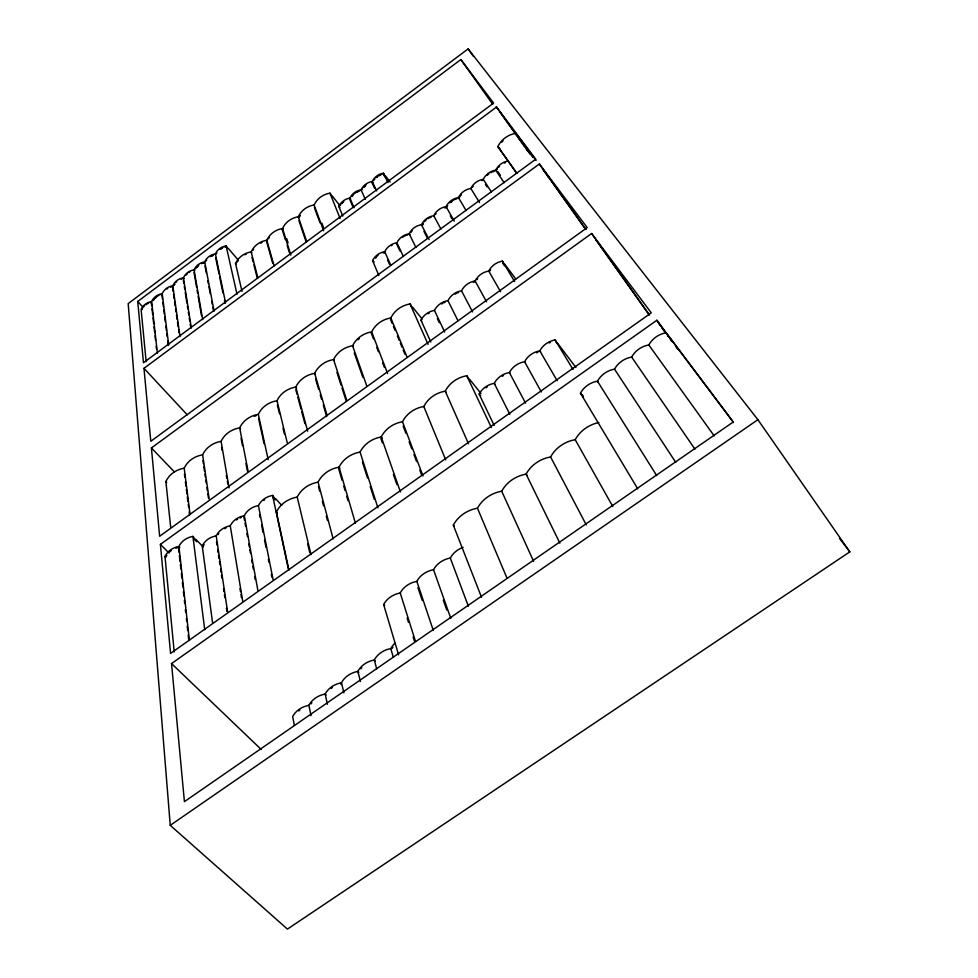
<?xml version="1.0" encoding="UTF-8"?>
<svg xmlns="http://www.w3.org/2000/svg" width="978" height="978" viewBox="0 0 978 978"><rect width="100%" height="100%" fill="white"/><g stroke="black" fill="none" stroke-linecap="round" stroke-linejoin="round"><path stroke-width="1.47" d="M157.409 353.254L151.639 301.542L152.323 300.222A13.46 12.213 -4.2 0 1 160.661 293.999L162.214 293.644L162.886 292.324A13.46 12.249 -5 0 1 171.248 286.077L172.8 285.723L173.485 284.402A13.472 12.298 -5.7 0 1 181.859 278.143L183.412 277.789L184.108 276.468A13.472 12.335 -6.5 0 1 192.495 270.185L194.06 269.842L194.744 268.51A13.472 12.372 -7.4 0 1 203.155 262.214L204.72 261.872L205.417 260.527A13.472 12.408 -8.4 0 1 213.852 254.231L215.404 253.877L216.114 252.532A13.484 12.445 -9.4 0 1 224.561 246.224L226.114 245.869L226.81 246.676A2.469 2.286 -9.4 0 0 228.412 248.546L238.265 260.087M242.006 291.371L235.539 263.51L236.566 261.566A19.548 17.983 -12 0 1 248.889 252.397L251.15 251.884L252.19 249.928A19.56 18.056 -13.7 0 1 264.549 240.722L266.811 240.221L267.862 238.253A19.584 18.117 -15.5 0 1 280.258 229.023L282.52 228.51L283.583 226.541A19.609 18.191 -17.4 0 1 296.016 217.275L298.29 216.774L299.354 214.793A19.633 18.252 -19.5 0 1 311.835 205.49L314.109 204.989L315.185 202.996A19.67 18.313 -21.7 0 1 327.703 193.668L329.977 193.155L330.65 193.999A2.506 2.347 -22.6 0 0 332.202 195.942L339.708 205.356M170.649 526.91L165.869 481.506L167.055 479.318A23.264 19.927 -8.3 0 1 181.517 468.792L184.206 468.169L185.404 465.968A23.276 20.037 -9.2 0 1 199.928 455.406L202.617 454.782L203.827 452.569A23.289 20.135 -10.2 0 1 218.412 441.958L221.101 441.335L222.324 439.11A23.301 20.245 -11.2 0 1 236.969 428.462L239.671 427.838L240.894 425.601A23.325 20.342 -12.3 0 1 255.6 414.916L258.302 414.293L259.537 412.044A23.35 20.44 -13.5 0 1 274.305 401.31L277.006 400.687L278.265 398.425A23.374 20.538 -14.8 0 1 293.082 387.655L295.784 387.031L297.055 384.757A23.399 20.636 -16.1 0 1 311.933 373.938L314.635 373.315L315.918 371.041A23.435 20.721 -17.5 0 1 330.857 360.173L333.571 359.549L334.855 357.263A23.472 20.819 -19 0 1 349.855 346.359L352.569 345.735L353.877 343.425A23.521 20.905 -20.6 0 1 368.926 332.471L371.652 331.86L372.973 329.537A23.57 20.99 -22.2 0 1 388.083 318.547L390.809 317.923L392.141 315.601A23.619 21.064 -23.9 0 1 407.313 304.561L410.039 303.938L410.809 304.904A3.02 2.714 -24.7 0 0 412.606 307.141L422.166 319.072M342.765 216.077L338.816 206.334L339.574 204.94A13.753 12.787 -23.7 0 1 348.339 198.424L349.916 198.082L350.686 196.688A13.778 12.812 -25.3 0 1 359.464 190.16L361.053 189.805L361.823 188.412A13.79 12.836 -26.9 0 1 370.625 181.871L372.215 181.517L372.985 180.111A13.814 12.861 -28.5 0 1 381.811 173.558L383.4 173.204L384.061 174.047A2.531 2.359 -29.6 0 0 385.589 176.028L390.173 181.969M174.218 651.947L164.976 556.458L165.881 554.832A17.738 14.817 -8.6 0 1 176.884 546.91L178.925 546.433L179.83 544.795A17.751 14.878 -9.2 0 1 190.869 536.849L192.911 536.372L193.827 537.301A3.252 2.738 -9.2 0 0 195.955 539.489L203.338 547.032M227.605 611.849L216.211 535.871L217.14 534.232A17.677 14.878 -10.9 0 1 228.204 526.286L230.246 525.809L231.175 524.159A17.69 14.939 -11.6 0 1 242.263 516.188L244.304 515.712L245.246 514.061A17.702 15 -12.3 0 1 256.37 506.066L258.424 505.589L259.366 503.927A17.714 15.049 -13 0 1 270.527 495.907L272.569 495.43L273.461 496.384A3.252 2.775 -13.1 0 0 275.515 498.609L281.664 505.259M378.828 275.441L372.557 260.613L373.4 259.109A15.012 13.668 -24.3 0 1 383.009 252.055L384.733 251.664L385.576 250.16A15.037 13.704 -25.6 0 1 395.21 243.094L396.934 242.703L397.789 241.199A15.061 13.729 -27 0 1 407.435 234.109L409.171 233.718L410.026 232.202A15.086 13.753 -28.3 0 1 419.696 225.099L421.432 224.708L422.288 223.192A15.122 13.778 -29.7 0 1 431.995 216.065L433.731 215.673L434.599 214.158A15.147 13.802 -31.1 0 1 444.318 207.006L446.054 206.615L446.922 205.087A15.183 13.826 -32.4 0 1 456.677 197.935L458.413 197.544L459.293 196.003A15.22 13.851 -33.7 0 1 469.061 188.827L470.809 188.436L471.689 186.896A15.257 13.875 -35.1 0 1 481.482 179.707L483.23 179.316L484.11 177.776A15.293 13.888 -36.3 0 1 493.939 170.551L495.675 170.16L496.579 168.619A15.33 13.912 -37.6 0 1 506.421 161.382L508.169 160.991L516.897 173.363M288.95 570.211L276.419 511.934L277.813 509.501A25.868 21.907 -14.2 0 1 294.207 497.765L297.202 497.056L298.608 494.623A25.905 22.017 -15.4 0 1 315.063 482.839L318.07 482.13L319.488 479.672A25.941 22.127 -16.5 0 1 336.029 467.839L339.024 467.129L340.466 464.66A25.99 22.237 -17.8 0 1 357.068 452.765L360.075 452.068L361.53 449.574A26.027 22.347 -19.1 0 1 378.217 437.643L381.224 436.934L382.691 434.428A26.088 22.445 -20.4 0 1 399.452 422.435L402.459 421.738L403.951 419.22A26.137 22.543 -21.9 0 1 420.784 407.178L423.792 406.469L425.296 403.938A26.21 22.641 -23.3 0 1 442.203 391.836L445.222 391.139L446.75 388.596A26.272 22.726 -24.8 0 1 463.731 376.432L466.75 375.735L467.582 376.774A3.362 2.922 -25.6 0 0 469.526 379.207L480.956 393.449M516.482 173.02L497.826 146.566L499.11 144.341A22.017 20.012 -39.5 0 1 513.267 133.9L515.761 133.35L536.115 160.453M430.833 342.043L420.956 320.173L421.897 318.547A16.54 14.694 -25.4 0 1 432.533 310.845L434.44 310.405L435.381 308.767A16.577 14.731 -26.5 0 1 446.054 301.041L447.948 300.613L448.914 298.975A16.602 14.768 -27.7 0 1 459.599 291.212L461.506 290.784L462.472 289.133A16.638 14.792 -28.9 0 1 473.193 281.371L475.1 280.93L476.078 279.28A16.675 14.829 -30.1 0 1 486.824 271.481L488.731 271.053L489.709 269.39A16.712 14.853 -31.2 0 1 500.491 261.578L502.411 261.138L503.157 262.141A3.068 2.738 -32.1 0 0 504.892 264.451L515.724 278.852M494.147 425.369L479.134 394.097L480.21 392.325A18.423 15.868 -26.1 0 1 492.117 383.828L494.232 383.339L495.308 381.554A18.46 15.905 -27.1 0 1 507.264 373.034L509.379 372.545L510.467 370.748A18.509 15.941 -28.1 0 1 522.46 362.202L524.575 361.713L525.675 359.916A18.545 15.978 -29.2 0 1 537.692 351.334L539.819 350.845L540.92 349.036A18.594 16.015 -30.2 0 1 552.986 340.442L555.101 339.953L555.907 341.016A3.411 2.946 -30.9 0 0 556.604 342.777M311.016 715.627L308.877 705.297L309.977 703.488A20.232 16.003 -14.7 0 1 322.813 694.6L325.148 694.025L326.261 692.216A20.257 16.064 -15.3 0 1 339.134 683.292L341.469 682.717L342.593 680.896A20.281 16.137 -15.9 0 1 355.503 671.947L357.85 671.373L358.975 669.539A20.294 16.198 -16.6 0 1 371.946 660.566L374.281 659.991L375.418 658.145A20.318 16.259 -17.3 0 1 388.425 649.135L390.772 648.561L391.921 646.715A20.355 16.32 -18 0 1 394.965 643.194M398.559 654.82L383.645 604.526L384.794 602.656A20.391 16.626 -18.1 0 1 397.863 593.536L400.222 592.961L401.371 591.079A20.428 16.687 -18.9 0 1 414.501 581.922L416.848 581.36L418.009 579.465A20.452 16.748 -19.6 0 1 431.176 570.272L433.535 569.709L434.709 567.815A20.489 16.797 -20.5 0 1 447.924 558.585L450.283 558.022L451.469 556.115A20.526 16.858 -21.3 0 1 463.12 547.362M481.531 597.313L453.303 525.088L455.014 522.338A29.389 24.352 -22.2 0 1 474.049 508.988L477.435 508.169L479.171 505.394A29.474 24.462 -23.5 0 1 498.303 491.983L501.69 491.176L503.438 488.377A29.56 24.572 -24.8 0 1 522.668 474.892L526.066 474.085L527.839 471.274A29.658 24.682 -26.2 0 1 547.167 457.716L550.565 456.909L552.35 454.073A29.768 24.78 -27.5 0 1 571.775 440.455L575.174 439.648L576.996 436.799A29.878 24.866 -28.9 0 1 596.519 423.107L598.793 422.569M637.717 488.792L580.443 393.168L581.69 391.176A20.587 17.372 -30.3 0 1 595.101 381.713L597.448 381.175L598.707 379.183A20.648 17.421 -31.3 0 1 612.167 369.684L614.502 369.134L615.773 367.141A20.721 17.457 -32.3 0 1 629.282 357.606L631.629 357.056L632.9 355.051A20.782 17.494 -33.3 0 1 646.458 345.491L648.805 344.941L650.089 342.923A20.856 17.518 -34.2 0 1 663.695 333.327L666.042 332.777L733.5 422.545M468.132 48.9L128.179 303.596L170.245 825.322L287.434 929.1L849.821 551.849L757.901 419.696L468.132 48.9L473.401 56.357M137.739 301.468L460.858 59.548L493.584 103.093L143.46 362.765L137.739 301.468L142.8 307.031M143.974 368.315L496.555 107.042L535.761 159.206L150.783 441.286L143.974 368.315L187.275 414.855M151.407 447.936L539.355 163.986L587.191 227.605L159.646 536.25L151.407 447.936L174.426 471.958M160.404 544.379L591.617 233.497L651.262 312.838L170.575 653.426L160.404 544.379L169.011 553.035M171.529 663.585L656.849 320.271L733.304 421.97L184.414 801.654L171.529 663.585L261.273 749.515M170.245 825.322L757.901 419.696M308.877 705.297L306.554 705.871A20.22 15.929 -14.1 0 0 293.767 714.735L292.666 716.532L294.378 725.444M216.211 535.871L214.182 536.347A17.665 14.829 -10.3 0 0 203.143 544.269L202.226 545.907L212.544 622.521M151.639 301.542L150.086 301.896A13.46 12.176 -3.6 0 0 141.773 308.119L141.101 309.427L146.138 361.603M164.976 556.458L165.905 557.387M326.139 695.028L325.148 694.025L327.434 704.27M179.842 547.362L178.925 546.433L189.414 640.529M194.61 539.599L196.725 541.775M165.869 481.506L166.712 482.386M358.816 672.387L357.85 671.373L360.43 681.458M375.246 661.006L374.281 659.991L376.701 668.818M276.419 511.934L277.312 512.888M273.143 497.619L275.209 499.856M383.645 604.526L384.611 605.578M240.49 428.743L239.671 427.838L248.057 471.029M339.904 468.12L339.024 467.129L355.405 523.132M184.108 278.583L183.412 277.789L191.346 328.082M194.744 270.637L194.06 269.842L202.715 319.647M296.591 387.948L295.784 387.031L307.679 431.188M315.442 374.244L314.635 373.315L326.75 414.207M382.092 437.936L381.224 436.934L400.43 491.946M453.303 525.088L454.244 526.188M235.539 263.51L236.236 264.317M334.366 360.491L333.571 359.549L346.628 399.855M251.835 252.691L251.15 251.884L257.862 277.899M267.495 241.04L266.811 240.221L274.097 265.845M353.364 346.677L352.569 345.735L366.591 385.442M283.204 229.329L282.52 228.51L290.833 255.16M298.962 217.593L298.29 216.774L306.75 241.639M446.066 392.166L445.222 391.139L468.499 443.731M526.971 475.21L526.066 474.085L559.868 543.145M420.956 320.173L421.726 321.139M372.557 260.613L373.278 261.505M479.134 394.097L479.966 395.136A3.374 2.91 -25.3 0 1 480.736 395.503M338.816 206.334L339.476 207.165A2.518 2.347 -22.5 0 1 339.892 207.348M495.064 384.378L494.232 383.339L509.831 414.269M350.589 198.913L349.916 198.082L354.048 207.715M510.198 373.596L509.379 372.545L525.553 403.119M409.88 234.622L409.171 233.718L415.87 247.385M372.875 182.36L372.215 181.517L376.677 190.93M525.394 362.765L524.575 361.713L541.323 391.946M383.584 174.94L387.606 180.062M422.129 225.612L421.432 224.708L429.073 239.561M839.576 538.548L849.821 551.849M540.626 351.909L539.819 350.845L557.154 380.735M580.443 393.168L581.323 394.317M575.932 367.545L557.79 343.51A3.411 2.946 -30.9 0 1 557.032 343.131M543.022 169.659L546.311 174.047M598.316 382.337L597.448 381.175L656.727 475.65M459.11 198.461L458.413 197.544L466.115 210.563M502.826 263.424L504.636 265.845M526.457 149.243L530.1 154.108M496.359 171.101L495.675 170.16L504.147 182.703M497.826 146.566L498.511 147.507A2.8 2.567 -39 0 1 500.088 149.707L508.083 160.771M648.805 344.941L714.197 435.895M496.555 107.042L522.032 142.837M523.792 145.306L528.181 151.48M496.201 106.773L497.949 109.23M499.697 111.688L516.311 135.013M518.059 137.47L524.171 146.064M460.858 59.548L492.716 104.279M591.617 233.497L649.49 315.038M596.018 240.05L648.976 314.647M539.355 163.986L585.981 229.561M543.646 170.282L585.626 229.341M515.761 133.35L516.445 134.304A2.824 2.567 -41.2 0 0 518.01 136.517L532.986 157.556M675.859 346.652L677.607 349.122M656.849 320.271L665.676 332.728M670.077 338.95L671.837 341.432M658.28 322.74L660.028 325.209M661.788 327.691L665.284 332.642M631.629 357.056L694.967 449.195M497.802 171.578L500.345 175.319M614.502 369.134L675.81 462.447M483.23 179.316L491.445 192.018M485.418 184.402L487.056 186.945M470.809 188.436L479.562 202.593M555.101 339.953L573.035 369.488M502.411 261.138L514.648 281.542M488.731 271.053L500.577 291.701M447.313 206.786L447.142 206.492A14.242 12.971 -32.4 0 1 447.704 205.502M446.054 206.615L454.257 221.126M445.785 207.911L445.626 207.605A14.205 12.946 -31.1 0 0 444.501 207.862M450.247 215.808L451.726 218.436M575.174 439.648L612.79 506.531M475.1 280.93L486.555 301.823M433.731 215.673L440.931 229.023M550.565 456.909L586.262 524.88M461.506 290.784L472.557 311.921M423.926 231.383L427.398 238.131M447.948 300.613L457.949 320.65M383.4 173.204L388.021 182.519M466.75 375.735L491.396 427.508M434.44 310.405L444.697 332.031M437.349 318.62L439.281 322.691M371.958 182.678L374.562 188.204M396.934 242.703L403.388 256.529M396.518 243.681L399.88 250.894M501.69 491.176L533.609 561.299M361.053 189.805L365.344 199.341M410.039 303.938L428.083 344.305M384.733 251.664L390.662 265.014M384.452 252.96L384.317 252.642A14.083 12.824 -24.3 0 0 383.193 252.899M387.545 259.928L389.403 264.121M349.659 199.243L353.131 207.385M477.435 508.169L506.946 578.022M390.809 317.923L406.762 356.432M390.503 319.341L392.239 323.535M393.388 326.322L395.112 330.503M397.423 336.077L399.146 340.258M400.308 343.046L402.031 347.239M403.18 350.026L404.916 354.207M423.792 406.469L445.699 459.88M329.977 193.155L340.136 218.522M371.652 331.86L387.606 373.51M371.2 332.899L373.51 338.938M376.762 347.434L378.376 351.689M382.704 363.021L384.33 367.263M402.459 421.738L423.009 475.944M403.205 426.176L405.882 433.254M409.097 441.763L411.775 448.853M413.926 454.513L416.604 461.604M419.819 470.112L421.42 474.367M450.283 558.022L468.376 606.238M321.884 223.143L323.425 227.299M314.109 204.989L323.632 230.747M314.354 207.532L319.977 222.788M433.535 569.709L450.809 618.389M443.279 600.113L446.824 610.113M354.293 352.899L362.887 377.349M380.894 438.535L382.386 442.851M393.413 474.489L396.909 484.562M298.975 220.747L306.151 241.884M416.848 581.36L433.303 630.492M417.924 587.521L422.264 600.492M336.933 372.373L341.077 385.185M341.994 388.034L346.139 400.858M360.075 452.068L377.948 507.875M362.483 462.252L367.508 477.985M370.246 486.567L374.366 499.452M400.222 592.961L415.491 641.372M407.166 618.084L408.547 622.448M413.119 636.996L414.501 641.36M286.737 238.669L288.082 242.96M282.165 229.402L285.368 239.683M287.153 245.405L289.366 252.568M315.601 379.073L318.596 389.183M320.295 394.965L321.579 399.305M323.29 405.088L326.701 416.64M338.681 468.731L342.068 480.332M343.755 486.139L345.026 490.491M346.725 496.298L347.997 500.65M390.772 648.561L393.315 657.314M266.542 241.383L272.715 263.155M295.857 389.916L297.043 394.317M297.825 397.239L300.979 408.963M301.762 411.897L304.904 423.621M318.07 482.13L333.156 538.89M318.498 486.665L319.672 491.078M322.398 501.372L323.559 505.785M326.285 516.078L327.459 520.492M252.018 257.471L253.143 261.884M253.901 264.83L257.312 278.094M277.006 400.687L287.239 442.728M277.385 405.014L279.5 413.718M283.021 428.23L284.427 434.036M297.202 497.056L311.004 554.587M341.469 682.717L343.901 692.876M307.691 543.988L309.781 552.753M340.919 683.891L341.09 684.563M226.114 245.869L236.994 294.231M225.845 247.018L225.784 246.737A12.641 11.675 -9.4 0 0 224.769 246.969M258.302 414.293L268.204 459.672M258.62 418.657L264.06 443.657M272.569 495.43L288.327 568.805M215.404 253.877L225.539 302.728M215.735 257.947L219.048 273.999M219.659 276.921L222.972 292.972M224.475 300.258L225.087 303.18M258.424 505.589L273.07 579.624M259.537 514.611L260.124 517.594M261.591 525.052L263.07 532.497M264.537 539.954L266.004 547.411M268.363 559.343L268.95 562.326M271.297 574.245L271.896 577.228M241.065 438.205L242.507 445.65M245.967 463.535L247.41 470.993M204.72 261.872L214.109 311.2M204.39 262.74L204.439 263.021A12.641 11.602 -7.4 0 0 203.436 263.241M205.001 265.967L206.395 273.327M207.801 280.698L208.351 283.644M208.913 286.591L210.319 293.962M211.713 301.334L212.275 304.28M212.825 307.226L213.387 310.173M244.304 515.712L257.874 590.394M243.95 517.276L244.488 520.247M245.026 523.206L245.564 526.164M246.896 533.572L247.434 536.531M248.779 543.939L249.317 546.898M249.842 549.856L250.38 552.827M251.725 560.223L252.263 563.181M252.789 566.152L253.326 569.11M254.671 576.519L255.209 579.477M194.035 272.483L196.615 287.361M197.128 290.332L197.642 293.302M198.155 296.285L201.505 315.625M221.101 441.335L229.072 487.924M221.529 447.178L222.03 450.137M226.297 475.21L226.798 478.169M227.312 481.115L227.813 484.061M230.246 525.809L242.715 601.14M239.977 588.609L240.478 591.604M240.967 594.587L241.456 597.57M183.375 280.441L183.84 283.449M184.316 286.456L184.781 289.464M185.258 292.459L186.908 302.972M187.385 305.98L187.849 308.987M188.326 311.994L188.803 314.989M189.267 317.997L189.744 321.004M190.209 324.011L190.686 327.007M216.529 541.959L216.982 544.966M217.654 549.489L218.106 552.509M218.546 555.516L218.999 558.524M219.451 561.543L219.903 564.55M220.576 569.074L221.028 572.081M221.48 575.101L221.92 578.108M223.497 588.658L223.95 591.666M224.402 594.685L224.842 597.692M226.419 608.243L226.872 611.25M202.617 454.782L209.194 499.086M202.947 460.687L203.387 463.67M203.827 466.653L204.5 471.139M204.94 474.122L205.38 477.117M205.82 480.1L206.26 483.095M206.92 487.57L207.36 490.565M207.801 493.548L208.461 498.034M172.8 285.723L180.001 336.493M172.519 286.884L173.143 291.31M173.558 294.256L174.182 298.681M174.597 301.627L175.233 306.053M175.649 309.011L176.064 311.958M176.48 314.904L177.104 319.329M177.519 322.288L178.143 326.713M178.571 329.659L178.986 332.618M162.214 293.644L168.693 344.879M184.206 468.169L189.879 513.022M192.911 536.372L204.72 629.685M162.482 299.268L161.883 294.5A12.628 11.455 -4.2 0 0 160.881 294.733M162.861 302.239L163.424 306.713M163.803 309.684L164.365 314.158M164.744 317.129L165.306 321.603M165.869 326.065L166.431 330.527M166.798 333.51L167.177 336.493M167.739 340.955L168.302 345.417M184.439 474.134L184.818 477.154M185.392 481.689L185.967 486.225M186.346 489.257L186.92 493.792M187.299 496.812L187.874 501.359M188.253 504.379L188.632 507.399M189.206 511.946L189.585 514.966M151.688 305.698L151.321 302.398A12.628 11.418 -3.6 0 0 150.319 302.63M152.018 308.706L152.69 314.72M153.02 317.728L153.693 323.73M154.023 326.738L154.695 332.752M155.025 335.76L155.526 340.258M156.187 346.273L156.517 349.28M178.497 547.484L179.06 552.509M179.39 555.516L180.05 561.519M180.392 564.514L180.893 569.025M181.382 573.524L181.884 578.022M182.385 582.533L182.886 587.032M183.387 591.543L183.888 596.042M184.377 600.541L184.72 603.548M185.38 609.551L185.71 612.558M186.382 618.561L186.712 621.556M187.214 626.067L187.715 630.565M188.216 635.064L188.705 639.575M142.103 309.61L142.079 309.305A12.628 11.418 -3.6 0 1 142.519 308.461M311.065 703.903A18.973 15.012 -14.7 0 1 311.884 702.766M299.378 216.92A19.205 17.861 -19.5 0 1 300.099 215.588M299.28 216.651A19.205 17.848 -19.5 0 1 300.001 215.319M358.058 339.757A22.995 20.44 -20.6 0 1 359.427 338.51M402.435 237.434A14.132 12.873 -27 0 1 403.388 236.786M404.391 236.211A14.132 12.873 -27 0 1 405.442 235.71M406.518 235.282A14.132 12.873 -27 0 1 407.618 234.952M212.165 255.93A12.641 11.638 -8.4 0 1 213.131 255.551M206.15 260.882A12.641 11.638 -8.4 0 1 206.688 260.05M210.294 256.603A12.641 11.638 -8.4 0 1 211.187 256.089M212.116 255.649A12.641 11.638 -8.4 0 1 213.07 255.27M360.894 668.818A19.034 15.196 -16.6 0 1 361.836 667.73M582.986 395.589A3.765 3.191 -29.7 0 1 583.377 397.019M581.898 394.562A3.765 3.191 -29.7 0 1 582.411 394.904M236.493 519.954A16.589 14.01 -11.6 0 1 237.605 519.22M239.977 517.985A16.589 14.01 -11.6 0 1 241.236 517.496M143.619 306.86A12.628 11.418 -3.6 0 1 144.267 306.126M145.759 304.818A12.628 11.418 -3.6 0 1 146.59 304.244M147.458 303.742A12.628 11.418 -3.6 0 1 148.375 303.302M548.682 177.36A3.007 2.702 -39.3 0 1 548.218 177.152M547.081 175.551A3.007 2.702 -39.3 0 1 547.02 175.038M501.873 142.116A21.54 19.56 -39.5 0 1 503.071 140.82M476.922 279.72A15.648 13.912 -30.1 0 1 477.643 278.693M174.267 285.038A12.641 11.528 -5.7 0 1 174.793 284.219M174.231 284.745A12.628 11.528 -5.7 0 1 174.744 283.926M176.003 282.397A12.628 11.528 -5.7 0 1 176.725 281.713M181.089 279.182A12.628 11.528 -5.7 0 1 182.079 278.877M422.679 224.879A14.181 12.934 -29.7 0 1 423.229 223.901M422.52 224.585A14.181 12.922 -29.7 0 1 423.083 223.595M424.428 221.761A14.181 12.922 -29.7 0 1 426.066 220.123M427.936 218.754A14.181 12.922 -29.7 0 1 428.939 218.18M429.99 217.678A14.181 12.922 -29.7 0 1 431.066 217.25M373.51 261.591A2.751 2.506 -23.2 0 1 374.122 261.957M375.515 257.691A14.083 12.824 -24.3 0 1 378.021 255.368M375.65 258.009A14.083 12.824 -24.3 0 1 376.42 257.177M428.083 313.755A15.514 13.79 -25.4 0 1 429.183 313.131M449.868 202.801A14.242 12.971 -32.4 0 1 452.594 200.637M453.609 200.05A14.242 12.971 -32.4 0 1 454.66 199.549M455.748 199.121A14.242 12.971 -32.4 0 1 456.848 198.791M450.882 202.312A14.242 12.971 -32.4 0 1 451.799 201.578M435.381 214.561A14.205 12.946 -31.1 0 1 436.017 213.62M331.249 688.414A18.998 15.073 -15.3 0 1 332.447 687.51M496.763 170.038A14.377 13.044 -37.6 0 1 497.35 169.035M498.743 167.165A14.377 13.044 -37.6 0 1 499.538 166.309M504.379 163.02A14.377 13.044 -37.6 0 1 505.467 162.593M216.395 253.767A12.641 11.675 -9.4 0 1 216.847 252.886M220.16 249.182A12.641 11.675 -9.4 0 1 222.813 247.642M221.065 248.889A12.653 11.675 -9.4 0 1 221.957 248.375M153.583 299.757A12.628 11.455 -4.2 0 1 154.817 298.241M155.539 297.556A12.628 11.455 -4.2 0 1 157.14 296.346M158.02 295.845A12.628 11.455 -4.2 0 1 158.937 295.405M153.607 300.05A12.628 11.455 -4.3 0 1 154.194 299.268M155.575 297.85A12.628 11.455 -4.3 0 1 156.346 297.214M166.896 289.011A12.628 11.492 -5 0 1 167.727 288.437M170.49 287.116A12.628 11.492 -5 0 1 171.468 286.811M376.542 177.556A12.958 12.066 -28.5 0 1 377.361 176.884M379.158 175.759A12.958 12.066 -28.5 0 1 380.112 175.294M373.718 180.49A12.958 12.054 -28.5 0 1 374.929 178.791M376.408 177.299A12.958 12.054 -28.5 0 1 378.107 176.028M379.036 175.502A12.958 12.054 -28.5 0 1 379.99 175.038M380.98 174.659A12.958 12.054 -28.5 0 1 381.995 174.341M441.579 303.962A15.55 13.814 -26.5 0 1 442.692 303.339M443.841 302.789A15.55 13.814 -26.5 0 1 445.027 302.324M489.929 270.906A15.685 13.936 -31.2 0 1 490.565 269.83M362.056 189.695A12.934 12.042 -26.9 0 1 362.557 188.791M363.767 187.091A12.934 12.042 -26.9 0 1 366.065 184.928M363.889 187.348A12.946 12.042 -26.9 0 1 365.356 185.857M487.068 175.465A14.34 13.032 -36.3 0 1 488.853 173.937M490.846 172.69A14.34 13.032 -36.3 0 1 491.91 172.189M492.998 171.761A14.34 13.032 -36.3 0 1 494.11 171.419M410.809 232.605A14.157 12.91 -28.3 0 1 412.154 230.771M254.268 416.273A22.812 19.89 -12.4 0 1 256.053 415.723M455.125 294.146A15.575 13.851 -27.7 0 1 456.237 293.51M457.386 292.972A15.575 13.851 -27.7 0 1 458.584 292.508M485.956 387.826A17.274 14.878 -26.1 0 1 487.13 387.043M185.967 275.197A12.628 11.565 -6.5 0 1 187.348 273.767M188.962 272.556A12.628 11.565 -6.5 0 1 189.842 272.043M536.531 352.752A17.396 14.988 -29.2 0 1 537.888 352.337M237.226 262.08A19.12 17.58 -12.1 0 1 238.033 260.82M244.903 254.806A19.12 17.58 -12.1 0 1 246.309 254.133M549.196 342.997A17.445 15.012 -30.2 0 1 550.48 342.386M203.522 545.724A16.577 13.9 -10.3 0 1 204.109 544.66M392.239 648.341A19.083 15.306 -18 0 1 392.985 647.143M352.092 196.456A12.922 12.017 -25.3 0 1 352.74 195.637M356.811 192.348A12.922 12.017 -25.3 0 1 357.765 191.896M351.982 196.187A12.922 12.017 -25.3 0 1 353.327 194.598M354.097 193.876A12.922 12.017 -25.3 0 1 355.784 192.617M356.701 192.091A12.922 12.017 -25.3 0 1 357.655 191.627M358.645 191.248A12.922 12.017 -25.3 0 1 359.647 190.942M668.854 336.762A3.839 3.227 -35 0 1 667.399 335.699M473.389 282.287A15.611 13.875 -28.9 0 1 474.623 282.006M342.312 203.131A12.91 11.993 -23.7 0 1 343.082 202.409M340.307 205.319A12.897 11.993 -23.7 0 1 340.87 204.451M342.202 202.862A12.897 11.993 -23.7 0 1 343.791 201.48M218.094 534.624A16.577 13.961 -10.9 0 1 218.791 533.597M224.708 528.646A16.577 13.961 -10.9 0 1 225.918 528.071M502.264 376.261A17.311 14.914 -27.1 0 1 503.499 375.564M196.664 267.52A12.641 11.602 -7.4 0 1 198.057 266.089M195.49 268.852A12.641 11.602 -7.4 0 1 196.016 268.033M196.615 267.238A12.641 11.602 -7.4 0 1 198.778 265.172M201.431 263.632A12.641 11.602 -7.4 0 1 203.375 262.96M472.46 187.311A14.303 13.007 -35.1 0 1 473.12 186.358M481.653 180.563A14.303 13.007 -35.1 0 1 482.777 180.319M459.501 197.422A14.279 12.995 -33.7 0 1 460.076 196.419M460.724 195.466A14.279 12.995 -33.7 0 1 461.445 194.561M268.51 238.779A19.157 17.726 -15.5 0 1 269.329 237.507M298.718 710.957A18.961 14.951 -14.1 0 1 299.904 710.065M252.85 250.441A19.132 17.653 -13.7 0 1 253.657 249.182M260.551 243.155A19.132 17.653 -13.7 0 1 261.97 242.471M166.272 556.286A16.638 13.9 -8.6 0 1 166.859 555.223M169.182 552.313A16.638 13.9 -8.6 0 1 171.15 550.651M175.881 548.206A16.638 13.9 -8.6 0 1 177.177 547.802M391.176 245.759A14.108 12.848 -25.6 0 1 392.178 245.185M263.681 500.491A16.614 14.12 -13 0 1 264.72 499.685"/></g></svg>
